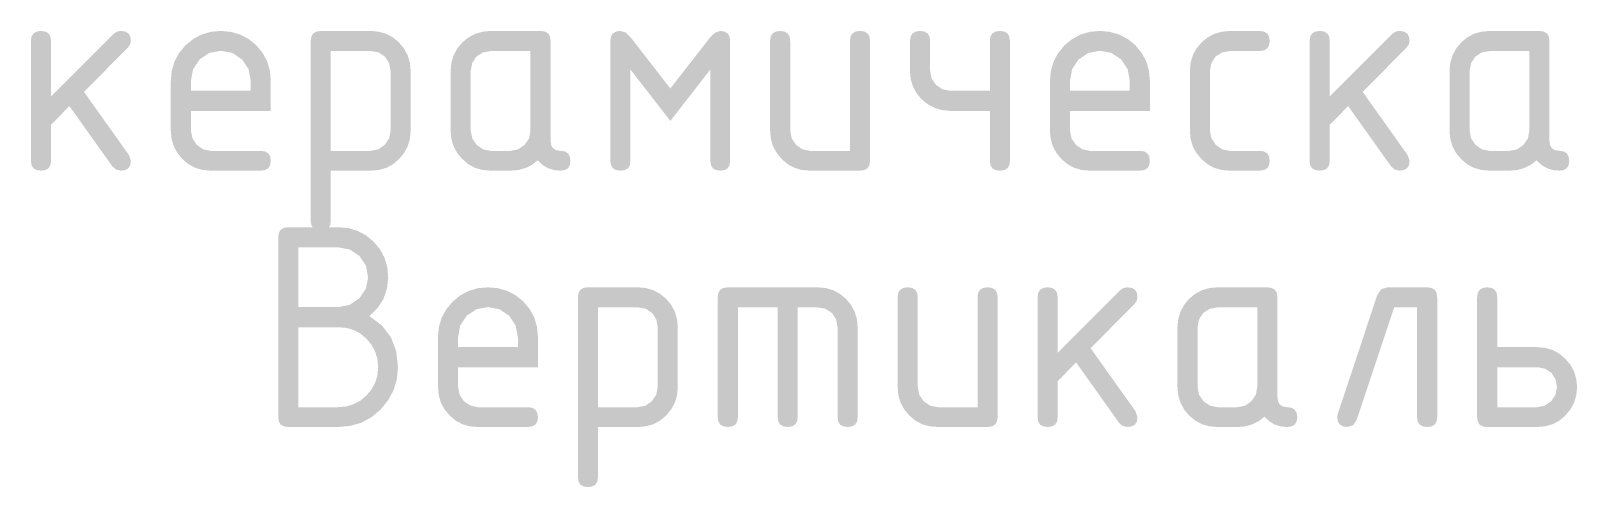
# Model space of a CAD drawing. Header units: millimetres. Extents: x -546 to 1681, y -650 to 1730.
# Drawn here: x 1031.19 to 1054.63, y 385.33 to 392.25 of the extents above; entities that cross this region are included whole.
import ezdxf

# ---------------------------------------------------------------- set-up
doc = ezdxf.new("R2010")
doc.units = ezdxf.units.MM

msp = doc.modelspace()

# ---------------------------------------------------------------- hatches: boundary and pattern name
h = msp.add_hatch(color=7)
h.dxf.hatch_style = 2
h.paths.add_polyline_path([(1031.492, 391.251), (1032.444, 392.203), (1032.491, 392.236), (1032.55, 392.246), (1032.617, 392.236), (1032.665, 392.208), (1032.693, 392.162), (1032.703, 392.097), (1032.69, 392.04), (1032.656, 391.991), (1031.991, 391.323), (1032.673, 390.366), (1032.703, 390.277), (1032.693, 390.211), (1032.665, 390.165), (1032.617, 390.138), (1032.55, 390.129), (1032.477, 390.145), (1032.423, 390.192), (1031.771, 391.107), (1031.492, 390.823), (1031.492, 390.277), (1031.482, 390.211), (1031.454, 390.165), (1031.406, 390.138), (1031.34, 390.129), (1031.273, 390.138), (1031.225, 390.165), (1031.196, 390.211), (1031.187, 390.277), (1031.187, 392.097), (1031.196, 392.162), (1031.225, 392.208), (1031.273, 392.236), (1031.34, 392.246), (1031.406, 392.236), (1031.454, 392.208), (1031.482, 392.162), (1031.492, 392.097)])
h = msp.add_hatch(color=7)
h.paths.add_polyline_path([(1034.066, 391.945), (1033.891, 391.913), (1033.745, 391.814), (1033.646, 391.667), (1033.613, 391.492), (1033.613, 391.339), (1034.52, 391.339), (1034.52, 391.492), (1034.487, 391.667), (1034.388, 391.814), (1034.241, 391.913)])
h.paths.add_polyline_path([(1033.613, 391.035), (1033.613, 390.734), (1033.636, 390.619), (1033.703, 390.519), (1033.8, 390.452), (1033.914, 390.429), (1034.672, 390.429), (1034.739, 390.42), (1034.786, 390.391), (1034.815, 390.344), (1034.824, 390.277), (1034.815, 390.211), (1034.786, 390.165), (1034.739, 390.138), (1034.672, 390.129), (1033.914, 390.129), (1033.792, 390.139), (1033.68, 390.171), (1033.578, 390.225), (1033.487, 390.303), (1033.409, 390.396), (1033.353, 390.498), (1033.32, 390.61), (1033.308, 390.734), (1033.308, 391.488), (1033.322, 391.64), (1033.363, 391.78), (1033.432, 391.909), (1033.529, 392.026), (1033.646, 392.122), (1033.774, 392.191), (1033.914, 392.232), (1034.066, 392.246), (1034.219, 392.232), (1034.359, 392.191), (1034.487, 392.124), (1034.604, 392.03), (1034.701, 391.913), (1034.77, 391.785), (1034.811, 391.645), (1034.824, 391.492), (1034.824, 391.035)])
h = msp.add_hatch(color=7)
h.paths.add_polyline_path([(1035.43, 392.097), (1035.44, 392.162), (1035.468, 392.208), (1035.516, 392.236), (1035.583, 392.246), (1036.34, 392.246), (1036.463, 392.234), (1036.575, 392.202), (1036.677, 392.147), (1036.768, 392.072), (1036.846, 391.978), (1036.901, 391.875), (1036.935, 391.763), (1036.946, 391.64), (1036.946, 390.734), (1036.935, 390.612), (1036.901, 390.499), (1036.846, 390.396), (1036.768, 390.303), (1036.677, 390.225), (1036.575, 390.171), (1036.463, 390.139), (1036.34, 390.129), (1035.735, 390.129), (1035.735, 389.367), (1035.725, 389.303), (1035.697, 389.256), (1035.649, 389.228), (1035.583, 389.219), (1035.516, 389.228), (1035.468, 389.256), (1035.44, 389.303), (1035.43, 389.367)])
h.paths.add_polyline_path([(1035.735, 391.941), (1035.735, 390.429), (1036.34, 390.429), (1036.456, 390.452), (1036.552, 390.519), (1036.619, 390.617), (1036.641, 390.734), (1036.641, 391.64), (1036.619, 391.758), (1036.556, 391.856), (1036.458, 391.921), (1036.34, 391.941)])
h = msp.add_hatch(color=7)
h.paths.add_polyline_path([(1038.763, 391.941), (1038.158, 391.941), (1038.04, 391.919), (1037.942, 391.856), (1037.878, 391.758), (1037.857, 391.64), (1037.857, 390.734), (1037.879, 390.619), (1037.946, 390.519), (1038.044, 390.452), (1038.158, 390.429), (1038.462, 390.429), (1038.577, 390.452), (1038.674, 390.519), (1038.741, 390.617), (1038.763, 390.734)])
h.paths.add_polyline_path([(1039.368, 390.277), (1039.359, 390.211), (1039.331, 390.165), (1039.284, 390.138), (1039.22, 390.129), (1039.117, 390.138), (1039.026, 390.168), (1038.944, 390.216), (1038.873, 390.285), (1038.783, 390.216), (1038.685, 390.168), (1038.578, 390.138), (1038.462, 390.129), (1038.158, 390.129), (1038.035, 390.139), (1037.923, 390.171), (1037.821, 390.225), (1037.73, 390.303), (1037.652, 390.396), (1037.596, 390.498), (1037.563, 390.61), (1037.552, 390.734), (1037.552, 391.64), (1037.563, 391.763), (1037.596, 391.875), (1037.652, 391.978), (1037.73, 392.072), (1037.821, 392.147), (1037.923, 392.202), (1038.035, 392.234), (1038.158, 392.246), (1038.915, 392.246), (1038.982, 392.236), (1039.03, 392.208), (1039.058, 392.162), (1039.068, 392.097), (1039.068, 390.582), (1039.077, 390.515), (1039.106, 390.467), (1039.153, 390.439), (1039.22, 390.429), (1039.284, 390.42), (1039.331, 390.391), (1039.359, 390.344)])
h = msp.add_hatch(color=7)
h.dxf.hatch_style = 2
h.paths.add_polyline_path([(1040.884, 390.882), (1040.279, 391.661), (1040.279, 390.277), (1040.27, 390.211), (1040.241, 390.165), (1040.193, 390.138), (1040.127, 390.129), (1040.06, 390.138), (1040.012, 390.165), (1039.984, 390.211), (1039.974, 390.277), (1039.974, 392.097), (1039.984, 392.162), (1040.012, 392.208), (1040.06, 392.236), (1040.127, 392.246), (1040.203, 392.223), (1040.279, 392.152), (1040.884, 391.374), (1041.49, 392.152), (1041.566, 392.223), (1041.642, 392.246), (1041.707, 392.236), (1041.753, 392.208), (1041.781, 392.162), (1041.79, 392.097), (1041.79, 390.277), (1041.781, 390.211), (1041.753, 390.165), (1041.707, 390.138), (1041.642, 390.129), (1041.576, 390.138), (1041.528, 390.165), (1041.5, 390.211), (1041.49, 390.277), (1041.49, 391.661)])
h = msp.add_hatch(color=7)
h.dxf.hatch_style = 2
h.paths.add_polyline_path([(1043.912, 392.097), (1043.912, 390.277), (1043.903, 390.211), (1043.874, 390.165), (1043.827, 390.138), (1043.76, 390.129), (1043.002, 390.129), (1042.88, 390.139), (1042.768, 390.171), (1042.666, 390.225), (1042.575, 390.303), (1042.497, 390.396), (1042.441, 390.498), (1042.408, 390.61), (1042.397, 390.734), (1042.397, 392.097), (1042.406, 392.162), (1042.435, 392.208), (1042.482, 392.236), (1042.549, 392.246), (1042.616, 392.236), (1042.663, 392.208), (1042.692, 392.162), (1042.701, 392.097), (1042.701, 390.734), (1042.724, 390.619), (1042.791, 390.519), (1042.888, 390.452), (1043.002, 390.429), (1043.608, 390.429), (1043.608, 392.097), (1043.617, 392.162), (1043.646, 392.208), (1043.693, 392.236), (1043.76, 392.246), (1043.827, 392.236), (1043.874, 392.208), (1043.903, 392.162)])
h = msp.add_hatch(color=7)
h.dxf.hatch_style = 2
h.paths.add_polyline_path([(1046.034, 392.097), (1046.034, 390.277), (1046.025, 390.211), (1045.996, 390.165), (1045.948, 390.138), (1045.881, 390.129), (1045.815, 390.138), (1045.767, 390.165), (1045.739, 390.211), (1045.729, 390.277), (1045.729, 391.035), (1045.124, 391.035), (1045.004, 391.046), (1044.893, 391.079), (1044.79, 391.133), (1044.696, 391.208), (1044.619, 391.301), (1044.563, 391.402), (1044.529, 391.513), (1044.518, 391.632), (1044.518, 392.097), (1044.528, 392.162), (1044.556, 392.208), (1044.604, 392.236), (1044.671, 392.246), (1044.738, 392.236), (1044.785, 392.208), (1044.814, 392.162), (1044.823, 392.097), (1044.823, 391.644), (1044.845, 391.527), (1044.912, 391.429), (1045.01, 391.362), (1045.124, 391.339), (1045.729, 391.339), (1045.729, 392.097), (1045.739, 392.162), (1045.767, 392.208), (1045.815, 392.236), (1045.881, 392.246), (1045.948, 392.236), (1045.996, 392.208), (1046.025, 392.162)])
h = msp.add_hatch(color=7)
h.paths.add_polyline_path([(1047.398, 391.945), (1047.223, 391.913), (1047.076, 391.814), (1046.977, 391.667), (1046.945, 391.492), (1046.945, 391.339), (1047.851, 391.339), (1047.851, 391.492), (1047.819, 391.667), (1047.72, 391.814), (1047.573, 391.913)])
h.paths.add_polyline_path([(1046.945, 391.035), (1046.945, 390.734), (1046.967, 390.619), (1047.034, 390.519), (1047.132, 390.452), (1047.246, 390.429), (1048.003, 390.429), (1048.07, 390.42), (1048.118, 390.391), (1048.146, 390.344), (1048.156, 390.277), (1048.146, 390.211), (1048.118, 390.165), (1048.07, 390.138), (1048.003, 390.129), (1047.246, 390.129), (1047.123, 390.139), (1047.011, 390.171), (1046.909, 390.225), (1046.818, 390.303), (1046.74, 390.396), (1046.685, 390.498), (1046.651, 390.61), (1046.64, 390.734), (1046.64, 391.488), (1046.654, 391.64), (1046.695, 391.78), (1046.763, 391.909), (1046.86, 392.026), (1046.977, 392.122), (1047.105, 392.191), (1047.245, 392.232), (1047.398, 392.246), (1047.55, 392.232), (1047.691, 392.191), (1047.819, 392.124), (1047.935, 392.03), (1048.032, 391.913), (1048.101, 391.785), (1048.142, 391.645), (1048.156, 391.492), (1048.156, 391.035)])
h = msp.add_hatch(color=7)
h.dxf.hatch_style = 2
h.paths.add_polyline_path([(1049.066, 391.64), (1049.066, 390.734), (1049.089, 390.619), (1049.156, 390.519), (1049.254, 390.452), (1049.367, 390.429), (1049.82, 390.429), (1049.887, 390.42), (1049.935, 390.391), (1049.963, 390.344), (1049.973, 390.277), (1049.963, 390.211), (1049.935, 390.165), (1049.887, 390.138), (1049.82, 390.129), (1049.367, 390.129), (1049.245, 390.139), (1049.133, 390.171), (1049.031, 390.225), (1048.94, 390.303), (1048.862, 390.396), (1048.806, 390.498), (1048.773, 390.61), (1048.762, 390.734), (1048.762, 391.64), (1048.773, 391.763), (1048.806, 391.875), (1048.862, 391.978), (1048.94, 392.072), (1049.031, 392.147), (1049.133, 392.202), (1049.245, 392.234), (1049.367, 392.246), (1049.82, 392.246), (1049.887, 392.236), (1049.935, 392.208), (1049.963, 392.16), (1049.973, 392.093), (1049.963, 392.027), (1049.935, 391.979), (1049.887, 391.95), (1049.82, 391.941), (1049.367, 391.941), (1049.25, 391.919), (1049.151, 391.856), (1049.088, 391.758)])
h = msp.add_hatch(color=7)
h.dxf.hatch_style = 2
h.paths.add_polyline_path([(1050.883, 391.251), (1051.836, 392.203), (1051.882, 392.236), (1051.942, 392.246), (1052.008, 392.236), (1052.056, 392.208), (1052.085, 392.162), (1052.094, 392.097), (1052.082, 392.04), (1052.047, 391.991), (1051.383, 391.323), (1052.064, 390.366), (1052.094, 390.277), (1052.085, 390.211), (1052.056, 390.165), (1052.008, 390.138), (1051.942, 390.129), (1051.869, 390.145), (1051.815, 390.192), (1051.163, 391.107), (1050.883, 390.823), (1050.883, 390.277), (1050.874, 390.211), (1050.845, 390.165), (1050.798, 390.138), (1050.731, 390.129), (1050.664, 390.138), (1050.616, 390.165), (1050.588, 390.211), (1050.578, 390.277), (1050.578, 392.097), (1050.588, 392.162), (1050.616, 392.208), (1050.664, 392.236), (1050.731, 392.246), (1050.798, 392.236), (1050.845, 392.208), (1050.874, 392.162), (1050.883, 392.097)])
h = msp.add_hatch(color=7)
h.paths.add_polyline_path([(1053.911, 391.941), (1053.306, 391.941), (1053.188, 391.919), (1053.09, 391.856), (1053.027, 391.758), (1053.005, 391.64), (1053.005, 390.734), (1053.027, 390.619), (1053.094, 390.519), (1053.192, 390.452), (1053.306, 390.429), (1053.61, 390.429), (1053.726, 390.452), (1053.822, 390.519), (1053.889, 390.617), (1053.911, 390.734)])
h.paths.add_polyline_path([(1054.516, 390.277), (1054.507, 390.211), (1054.479, 390.165), (1054.432, 390.138), (1054.368, 390.129), (1054.266, 390.138), (1054.174, 390.168), (1054.092, 390.216), (1054.021, 390.285), (1053.931, 390.216), (1053.833, 390.168), (1053.726, 390.138), (1053.61, 390.129), (1053.306, 390.129), (1053.183, 390.139), (1053.071, 390.171), (1052.969, 390.225), (1052.878, 390.303), (1052.8, 390.396), (1052.745, 390.498), (1052.711, 390.61), (1052.7, 390.734), (1052.7, 391.64), (1052.711, 391.763), (1052.745, 391.875), (1052.8, 391.978), (1052.878, 392.072), (1052.969, 392.147), (1053.071, 392.202), (1053.183, 392.234), (1053.306, 392.246), (1054.063, 392.246), (1054.13, 392.236), (1054.178, 392.208), (1054.206, 392.162), (1054.216, 392.097), (1054.216, 390.582), (1054.225, 390.515), (1054.254, 390.467), (1054.301, 390.439), (1054.368, 390.429), (1054.432, 390.42), (1054.479, 390.391), (1054.507, 390.344)])
h = msp.add_hatch(color=7)
h.paths.add_polyline_path([(1036.322, 387.925), (1036.511, 387.782), (1036.646, 387.605), (1036.726, 387.395), (1036.753, 387.151), (1036.737, 386.97), (1036.687, 386.802), (1036.603, 386.648), (1036.487, 386.507), (1036.349, 386.391), (1036.196, 386.309), (1036.028, 386.261), (1035.847, 386.245), (1035.09, 386.245), (1035.023, 386.254), (1034.975, 386.281), (1034.947, 386.327), (1034.937, 386.393), (1034.937, 389.119), (1034.947, 389.186), (1034.975, 389.234), (1035.023, 389.262), (1035.09, 389.272), (1035.847, 389.272), (1036, 389.258), (1036.14, 389.217), (1036.268, 389.149), (1036.385, 389.052), (1036.48, 388.937), (1036.549, 388.81), (1036.591, 388.669), (1036.605, 388.514), (1036.587, 388.342), (1036.533, 388.186), (1036.445, 388.048)])
h.paths.add_polyline_path([(1035.242, 388.967), (1035.242, 388.061), (1035.847, 388.061), (1036.021, 388.095), (1036.169, 388.196), (1036.268, 388.341), (1036.3, 388.514), (1036.268, 388.689), (1036.169, 388.836), (1036.021, 388.934), (1035.847, 388.967)])
h.paths.add_polyline_path([(1035.242, 387.756), (1035.242, 386.545), (1035.847, 386.545), (1035.97, 386.556), (1036.082, 386.59), (1036.184, 386.645), (1036.275, 386.723), (1036.353, 386.814), (1036.408, 386.916), (1036.442, 387.029), (1036.453, 387.151), (1036.442, 387.273), (1036.408, 387.386), (1036.353, 387.489), (1036.275, 387.583), (1036.184, 387.66), (1036.082, 387.714), (1035.97, 387.746), (1035.847, 387.756)])
h = msp.add_hatch(color=7)
h.paths.add_polyline_path([(1038.118, 388.061), (1037.943, 388.029), (1037.796, 387.93), (1037.697, 387.783), (1037.665, 387.608), (1037.665, 387.455), (1038.571, 387.455), (1038.571, 387.608), (1038.538, 387.783), (1038.44, 387.93), (1038.293, 388.029)])
h.paths.add_polyline_path([(1037.665, 387.151), (1037.665, 386.85), (1037.687, 386.734), (1037.754, 386.635), (1037.852, 386.568), (1037.965, 386.545), (1038.723, 386.545), (1038.79, 386.536), (1038.837, 386.507), (1038.866, 386.46), (1038.876, 386.393), (1038.866, 386.327), (1038.837, 386.281), (1038.79, 386.254), (1038.723, 386.245), (1037.965, 386.245), (1037.843, 386.255), (1037.731, 386.287), (1037.629, 386.341), (1037.538, 386.418), (1037.46, 386.511), (1037.404, 386.614), (1037.371, 386.726), (1037.36, 386.85), (1037.36, 387.604), (1037.373, 387.756), (1037.414, 387.896), (1037.483, 388.025), (1037.58, 388.142), (1037.697, 388.238), (1037.825, 388.307), (1037.965, 388.348), (1038.118, 388.361), (1038.27, 388.348), (1038.41, 388.307), (1038.539, 388.24), (1038.655, 388.145), (1038.752, 388.029), (1038.821, 387.901), (1038.862, 387.76), (1038.876, 387.608), (1038.876, 387.151)])
h = msp.add_hatch(color=7)
h.paths.add_polyline_path([(1039.482, 388.213), (1039.491, 388.278), (1039.52, 388.324), (1039.567, 388.352), (1039.634, 388.361), (1040.392, 388.361), (1040.514, 388.35), (1040.626, 388.317), (1040.728, 388.263), (1040.819, 388.188), (1040.897, 388.094), (1040.953, 387.991), (1040.986, 387.878), (1040.997, 387.756), (1040.997, 386.85), (1040.986, 386.728), (1040.953, 386.615), (1040.897, 386.512), (1040.819, 386.418), (1040.728, 386.341), (1040.626, 386.287), (1040.514, 386.255), (1040.392, 386.245), (1039.786, 386.245), (1039.786, 385.483), (1039.777, 385.419), (1039.748, 385.372), (1039.701, 385.344), (1039.634, 385.335), (1039.567, 385.344), (1039.52, 385.372), (1039.491, 385.419), (1039.482, 385.483)])
h.paths.add_polyline_path([(1039.786, 388.057), (1039.786, 386.545), (1040.392, 386.545), (1040.507, 386.568), (1040.603, 386.635), (1040.67, 386.733), (1040.693, 386.85), (1040.693, 387.756), (1040.671, 387.874), (1040.608, 387.972), (1040.509, 388.037), (1040.392, 388.057)])
h = msp.add_hatch(color=7)
h.dxf.hatch_style = 2
h.paths.add_polyline_path([(1041.756, 388.361), (1043.119, 388.361), (1043.241, 388.35), (1043.352, 388.317), (1043.453, 388.263), (1043.546, 388.188), (1043.624, 388.094), (1043.68, 387.991), (1043.713, 387.878), (1043.724, 387.756), (1043.724, 386.393), (1043.715, 386.327), (1043.686, 386.281), (1043.639, 386.254), (1043.572, 386.245), (1043.505, 386.254), (1043.458, 386.281), (1043.429, 386.327), (1043.42, 386.393), (1043.42, 387.756), (1043.398, 387.874), (1043.335, 387.972), (1043.236, 388.037), (1043.119, 388.057), (1042.814, 388.057), (1042.814, 386.393), (1042.805, 386.327), (1042.776, 386.281), (1042.729, 386.254), (1042.662, 386.245), (1042.598, 386.254), (1042.551, 386.281), (1042.523, 386.327), (1042.513, 386.393), (1042.513, 388.057), (1041.908, 388.057), (1041.908, 386.393), (1041.899, 386.327), (1041.87, 386.281), (1041.823, 386.254), (1041.756, 386.245), (1041.689, 386.254), (1041.641, 386.281), (1041.613, 386.327), (1041.603, 386.393), (1041.603, 388.213), (1041.613, 388.278), (1041.641, 388.324), (1041.689, 388.352)])
h = msp.add_hatch(color=7)
h.dxf.hatch_style = 2
h.paths.add_polyline_path([(1045.847, 388.213), (1045.847, 386.393), (1045.837, 386.327), (1045.809, 386.281), (1045.761, 386.254), (1045.694, 386.245), (1044.937, 386.245), (1044.814, 386.255), (1044.702, 386.287), (1044.6, 386.341), (1044.509, 386.418), (1044.431, 386.511), (1044.375, 386.614), (1044.342, 386.726), (1044.331, 386.85), (1044.331, 388.213), (1044.34, 388.278), (1044.369, 388.324), (1044.417, 388.352), (1044.483, 388.361), (1044.55, 388.352), (1044.598, 388.324), (1044.626, 388.278), (1044.636, 388.213), (1044.636, 386.85), (1044.658, 386.734), (1044.725, 386.635), (1044.823, 386.568), (1044.937, 386.545), (1045.542, 386.545), (1045.542, 388.213), (1045.551, 388.278), (1045.58, 388.324), (1045.627, 388.352), (1045.694, 388.361), (1045.761, 388.352), (1045.809, 388.324), (1045.837, 388.278)])
h = msp.add_hatch(color=7)
h.dxf.hatch_style = 2
h.paths.add_polyline_path([(1046.757, 387.367), (1047.71, 388.319), (1047.756, 388.351), (1047.816, 388.361), (1047.883, 388.352), (1047.93, 388.324), (1047.959, 388.278), (1047.968, 388.213), (1047.956, 388.156), (1047.922, 388.107), (1047.257, 387.439), (1047.939, 386.482), (1047.968, 386.393), (1047.959, 386.327), (1047.93, 386.281), (1047.883, 386.254), (1047.816, 386.245), (1047.743, 386.261), (1047.689, 386.308), (1047.037, 387.223), (1046.757, 386.939), (1046.757, 386.393), (1046.748, 386.327), (1046.719, 386.281), (1046.672, 386.254), (1046.605, 386.245), (1046.538, 386.254), (1046.491, 386.281), (1046.462, 386.327), (1046.453, 386.393), (1046.453, 388.213), (1046.462, 388.278), (1046.491, 388.324), (1046.538, 388.352), (1046.605, 388.361), (1046.672, 388.352), (1046.719, 388.324), (1046.748, 388.278), (1046.757, 388.213)])
h = msp.add_hatch(color=7)
h.paths.add_polyline_path([(1049.785, 388.057), (1049.18, 388.057), (1049.062, 388.035), (1048.964, 387.972), (1048.901, 387.874), (1048.879, 387.756), (1048.879, 386.85), (1048.902, 386.734), (1048.969, 386.635), (1049.066, 386.568), (1049.18, 386.545), (1049.484, 386.545), (1049.6, 386.568), (1049.696, 386.635), (1049.763, 386.733), (1049.785, 386.85)])
h.paths.add_polyline_path([(1050.391, 386.393), (1050.381, 386.327), (1050.353, 386.281), (1050.307, 386.254), (1050.242, 386.245), (1050.14, 386.254), (1050.048, 386.283), (1049.967, 386.332), (1049.895, 386.401), (1049.805, 386.332), (1049.707, 386.283), (1049.601, 386.254), (1049.484, 386.245), (1049.18, 386.245), (1049.058, 386.255), (1048.945, 386.287), (1048.844, 386.341), (1048.752, 386.418), (1048.675, 386.511), (1048.619, 386.614), (1048.586, 386.726), (1048.574, 386.85), (1048.574, 387.756), (1048.586, 387.878), (1048.619, 387.991), (1048.675, 388.094), (1048.752, 388.188), (1048.844, 388.263), (1048.945, 388.317), (1049.058, 388.35), (1049.18, 388.361), (1049.938, 388.361), (1050.004, 388.352), (1050.052, 388.324), (1050.081, 388.278), (1050.09, 388.213), (1050.09, 386.698), (1050.1, 386.631), (1050.128, 386.583), (1050.176, 386.555), (1050.242, 386.545), (1050.307, 386.536), (1050.353, 386.507), (1050.381, 386.46)])
h = msp.add_hatch(color=7)
h.dxf.hatch_style = 2
h.paths.add_polyline_path([(1051.755, 388.361), (1052.36, 388.361), (1052.427, 388.352), (1052.475, 388.324), (1052.503, 388.278), (1052.513, 388.213), (1052.513, 386.393), (1052.503, 386.327), (1052.475, 386.281), (1052.427, 386.254), (1052.36, 386.245), (1052.294, 386.254), (1052.246, 386.281), (1052.217, 386.327), (1052.208, 386.393), (1052.208, 388.057), (1051.861, 388.057), (1051.289, 386.346), (1051.238, 386.27), (1051.15, 386.245), (1051.083, 386.254), (1051.035, 386.283), (1051.006, 386.33), (1050.997, 386.397), (1051.006, 386.444), (1051.603, 388.239), (1051.663, 388.332)])
h = msp.add_hatch(color=7)
h.paths.add_polyline_path([(1054.635, 386.85), (1054.623, 386.728), (1054.59, 386.615), (1054.534, 386.512), (1054.457, 386.418), (1054.365, 386.341), (1054.264, 386.287), (1054.151, 386.255), (1054.029, 386.245), (1053.271, 386.245), (1053.205, 386.254), (1053.157, 386.281), (1053.128, 386.327), (1053.119, 386.393), (1053.119, 388.213), (1053.128, 388.278), (1053.157, 388.324), (1053.205, 388.352), (1053.271, 388.361), (1053.338, 388.352), (1053.386, 388.324), (1053.414, 388.278), (1053.424, 388.213), (1053.424, 387.455), (1054.029, 387.455), (1054.151, 387.444), (1054.264, 387.411), (1054.365, 387.356), (1054.457, 387.278), (1054.534, 387.187), (1054.59, 387.085), (1054.623, 386.972)])
h.paths.add_polyline_path([(1054.33, 386.85), (1054.308, 386.968), (1054.245, 387.066), (1054.147, 387.129), (1054.029, 387.151), (1053.424, 387.151), (1053.424, 386.545), (1054.029, 386.545), (1054.144, 386.568), (1054.241, 386.635), (1054.307, 386.733)])

doc.saveas('drawing.dxf')
